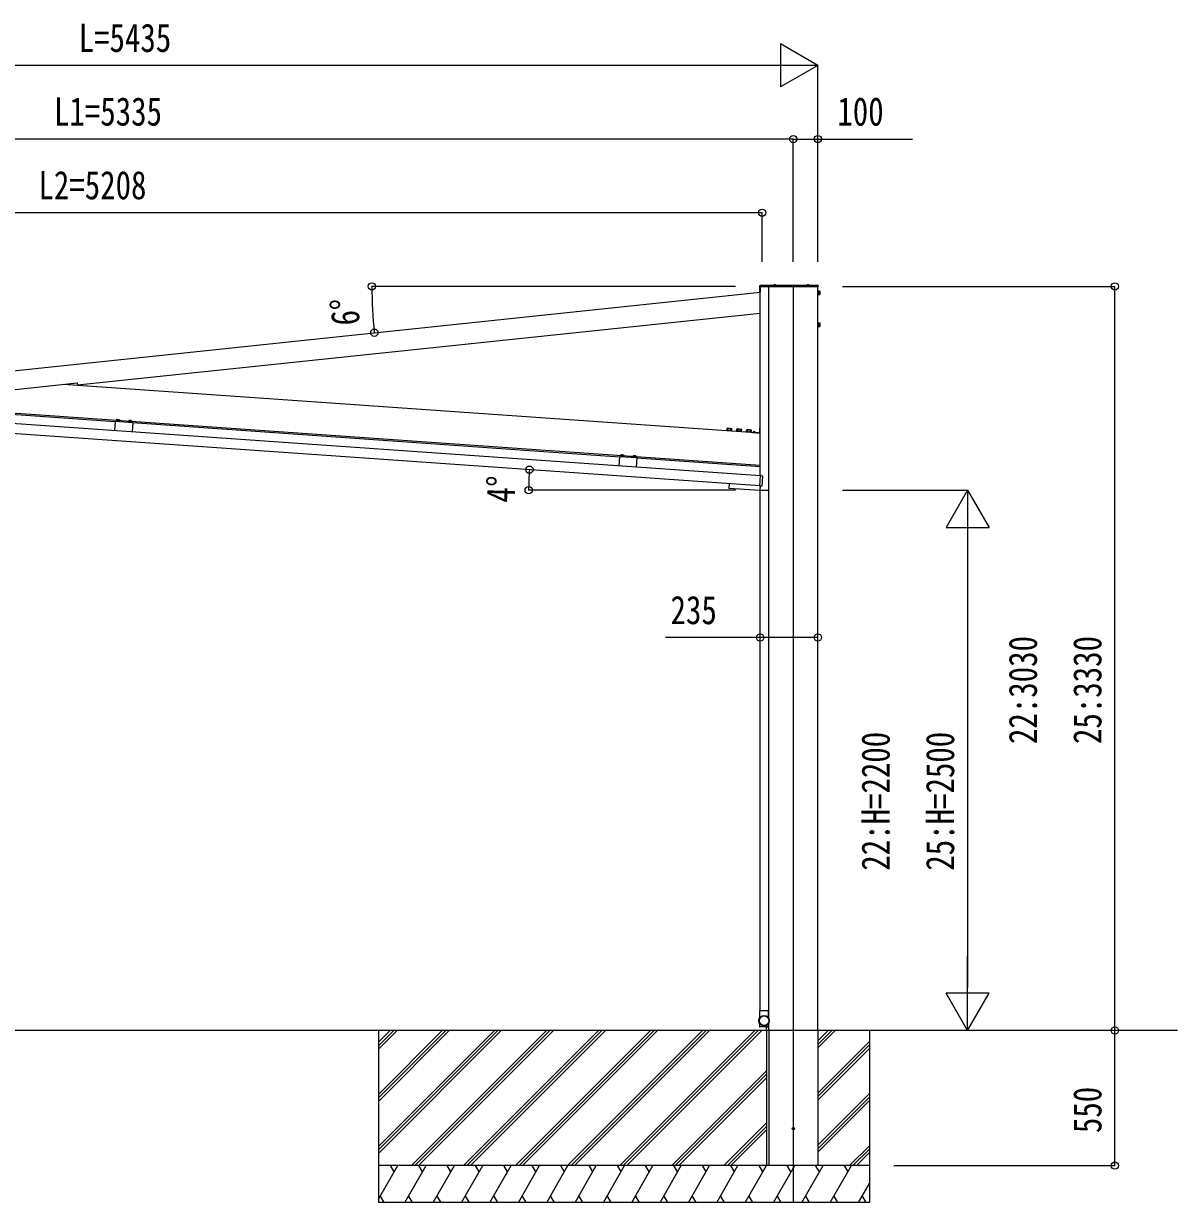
# Model space of a CAD drawing. Units: millimetres, scale not verified. Extents: x -14718 to 14718, y -10395 to 10395.
# Drawn here: x -2023 to 2678, y -5984 to -1184 of the extents above; entities that cross this region are included whole.
import ezdxf
from ezdxf.enums import TextEntityAlignment as Align

# ---------------------------------------------------------------- set-up
doc = ezdxf.new("R2010")
doc.units = ezdxf.units.MM
doc.header["$LTSCALE"] = 40
for name, color, linetype in [('0-3_YKK_12', 2, 'Continuous'), ('0-4_YKK_13', 4, 'Continuous'), ('0-5_YKK_A1', 4, 'Continuous'), ('0-6_YKK_D', 6, 'Continuous')]:
    doc.layers.add(name, color=color, linetype=linetype)
doc.styles.add('ＭＳ ゴシック', font='')
doc.styles.get('ＭＳ ゴシック').set_extended_font_data('MS Gothic')

msp = doc.modelspace()

# ---------------------------------------------------------------- linework, layer by layer
at = {"layer": '0-3_YKK_12'}
msp.add_line((1112.98, -2253.86), (1112.98, -5983.86), dxfattribs=at)
at = {"layer": '0-4_YKK_13'}
for p, q in [((974.98, -2253.36), (974.98, -2276.86)), ((1214.98, -2250.86), (977.48, -2250.86)), ((977.48, -2253.36), (977.48, -2276.86)), ((1214.98, -2253.36), (977.48, -2253.36)), ((977.48, -2253.86), (1214.98, -2253.86)), ((1032.08, -2250.32), (1032.08, -2250.12)), ((1043.34, -2250.86), (1032.63, -2250.86)), ((1033.29, -2250.29), (1033.2, -2250.53)), ((1041.92, -2249.76), (1034.04, -2249.76)), ((1035.61, -2247.54), (1036.84, -2250)), ((1037.98, -2250.61), (1036.84, -2250)), ((1037.98, -2250.61), (1039.13, -2250)), ((1040.35, -2247.54), (1039.13, -2250)), ((1042.67, -2250.29), (1042.76, -2250.53)), ((1043.23, -2250.86), (1042.88, -2250.86)), ((1043.88, -2250.32), (1043.88, -2250.12)), ((1167.08, -2250.32), (1167.08, -2250.12)), ((1178.34, -2250.86), (1167.63, -2250.86)), ((1168.29, -2250.29), (1168.2, -2250.53)), ((1176.92, -2249.76), (1169.04, -2249.76)), ((1170.61, -2247.54), (1171.84, -2250)), ((1172.98, -2250.61), (1171.84, -2250)), ((1172.98, -2250.61), (1174.13, -2250)), ((1175.35, -2247.54), (1174.13, -2250)), ((1177.67, -2250.29), (1177.76, -2250.53)), ((1178.23, -2250.86), (1177.88, -2250.86)), ((1178.88, -2250.32), (1178.88, -2250.12)), ((1214.98, -2250.86), (1214.98, -2253.86)), ((977.48, -2276.86), (974.98, -2276.86)), ((1214.58, -2272.31), (1216.18, -2272.31)), ((1216.18, -2286.41), (1214.58, -2286.41)), ((1216.18, -2271.86), (1221.1, -2271.86)), ((1216.18, -2271.86), (1216.18, -2286.87)), ((1216.18, -2275.61), (1221.1, -2275.61)), ((1216.18, -2283.12), (1221.1, -2283.12)), ((1216.18, -2286.87), (1221.1, -2286.87)), ((1221.68, -2272.86), (1221.1, -2271.86)), ((1221.68, -2285.86), (1221.1, -2286.87)), ((1221.68, -2272.86), (1221.68, -2285.86)), ((1214.58, -2402.31), (1216.18, -2402.31)), ((1216.18, -2416.41), (1214.58, -2416.41)), ((1216.18, -2401.86), (1221.1, -2401.86)), ((1216.18, -2401.86), (1216.18, -2416.87)), ((1216.18, -2405.61), (1221.1, -2405.61)), ((1216.18, -2413.12), (1221.1, -2413.12)), ((1216.18, -2416.87), (1221.1, -2416.87)), ((1221.68, -2402.86), (1221.1, -2401.86)), ((1221.68, -2415.86), (1221.1, -2416.87)), ((1221.68, -2402.86), (1221.68, -2415.86)), ((-1644, -2796.45), (-1644.25, -2800)), ((-1644.25, -2800), (-1632.73, -2800.81)), ((-1644.19, -2800.3), (-1644.17, -2800)), ((-1643.2, -2796.06), (-1644, -2796.45)), ((-1643.2, -2796.06), (-1633.22, -2796.76)), ((-1641.12, -2796.66), (-1641.37, -2800.2)), ((-1635.36, -2797.06), (-1635.61, -2800.6)), ((-1633.22, -2796.76), (-1632.48, -2797.26)), ((-1632.8, -2800.8), (-1632.82, -2801.1)), ((-1632.48, -2797.26), (-1632.73, -2800.81)), ((-1594.12, -2799.94), (-1594.37, -2803.49)), ((-1594.37, -2803.49), (-1582.85, -2804.29)), ((-1594.32, -2803.79), (-1594.29, -2803.49)), ((-1593.32, -2799.55), (-1594.12, -2799.94)), ((-1593.32, -2799.55), (-1583.34, -2800.25)), ((-1591.24, -2800.14), (-1591.49, -2803.69)), ((-1585.48, -2800.55), (-1585.73, -2804.09)), ((-1583.34, -2800.25), (-1582.6, -2800.75)), ((-1582.92, -2804.29), (-1582.94, -2804.59)), ((-1582.6, -2800.75), (-1582.85, -2804.29)), ((844.77, -2831.6), (843.4, -2832.27)), ((844.77, -2831.6), (861.72, -2832.79)), ((977.38, -2848.82), (977.38, -2830.82)), ((977.38, -2848.82), (977.38, -2830.82)), ((842.97, -2838.49), (843.4, -2832.27)), ((842.97, -2838.49), (862.55, -2839.86)), ((844.05, -2840.37), (844.18, -2838.58)), ((847.86, -2838.83), (848.3, -2832.61)), ((857.65, -2839.52), (858.09, -2833.29)), ((861.34, -2839.78), (861.21, -2841.57)), ((861.72, -2832.79), (862.98, -2833.64)), ((862.55, -2839.86), (862.98, -2833.64)), ((882.87, -2841.28), (883.3, -2835.06)), ((882.87, -2841.28), (902.45, -2842.65)), ((884.67, -2834.39), (883.3, -2835.06)), ((883.95, -2843.16), (884.08, -2841.37)), ((884.67, -2834.39), (901.63, -2835.58)), ((887.76, -2841.63), (888.2, -2835.4)), ((897.55, -2842.31), (897.99, -2836.08)), ((901.24, -2842.57), (901.11, -2844.36)), ((901.63, -2835.58), (902.89, -2836.43)), ((902.45, -2842.65), (902.89, -2836.43)), ((922.77, -2844.07), (923.21, -2837.85)), ((922.77, -2844.07), (942.35, -2845.44)), ((924.57, -2837.18), (923.21, -2837.85)), ((923.86, -2845.95), (923.98, -2844.16)), ((924.57, -2837.18), (941.53, -2838.37)), ((927.67, -2844.42), (928.1, -2838.19)), ((937.46, -2845.1), (937.89, -2838.87)), ((941.14, -2845.36), (941.01, -2847.15)), ((941.53, -2838.37), (942.79, -2839.22)), ((942.35, -2845.44), (942.79, -2839.22)), ((975.24, -2850.81), (947.31, -2848.86)), ((950.23, -2846.55), (950.19, -2847.06)), ((950.19, -2847.06), (957.68, -2847.58)), ((952.03, -2845.17), (952.8, -2847.09)), ((952.8, -2847.09), (953.08, -2847.26)), ((955.09, -2847.25), (954.79, -2847.38)), ((956.12, -2845.46), (955.09, -2847.25)), ((410.11, -2940.09), (409.86, -2943.64)), ((409.86, -2943.64), (421.38, -2944.44)), ((409.91, -2943.94), (409.93, -2943.64)), ((410.91, -2939.7), (410.11, -2940.09)), ((410.91, -2939.7), (420.88, -2940.4)), ((412.98, -2940.29), (412.74, -2943.84)), ((418.74, -2940.7), (418.5, -2944.24)), ((420.88, -2940.4), (421.62, -2940.9)), ((421.3, -2944.44), (421.28, -2944.74)), ((421.62, -2940.9), (421.38, -2944.44)), ((459.98, -2943.58), (459.74, -2947.12)), ((459.74, -2947.12), (471.25, -2947.93)), ((459.79, -2947.43), (459.81, -2947.13)), ((460.79, -2943.19), (459.98, -2943.58)), ((460.79, -2943.19), (470.76, -2943.89)), ((462.86, -2943.78), (462.62, -2947.33)), ((468.62, -2944.18), (468.37, -2947.73)), ((470.76, -2943.89), (471.5, -2944.39)), ((471.18, -2947.92), (471.16, -2948.22)), ((471.5, -2944.39), (471.25, -2947.93)), ((852.3, -3057.08), (851.01, -3075.53)), ((976.7, -3067.18), (979.68, -3024.51)), ((976.7, -3067.18), (978.26, -3067.29)), ((978.38, -3067.39), (977.2, -3084.35)), ((977.9, -3067.26), (977.9, -3067.26)), ((984.37, -3067.83), (978.49, -3067.42)), ((981.25, -3024.62), (979.68, -3024.51)), ((981.49, -3024.52), (987.37, -3024.93)), ((987.84, -3025.47), (984.91, -3067.37)), ((976.13, -3085.28), (851.93, -3076.6)), ((975.83, -5204.16), (975.58, -5233.01)), ((1011.84, -5203.86), (976.13, -5203.86)), ((1012.39, -5233.01), (1012.14, -5204.16)), ((975.58, -5254.72), (975.7, -5268.57)), ((1011.97, -5268.86), (976, -5268.86)), ((1012.27, -5268.57), (1012.39, -5254.72))]:
    msp.add_line(p, q, dxfattribs=at)
for points in [[(1212.98, -2287.86), (1212.98, -2270.86), (1214.58, -2270.86), (1214.58, -2287.86)], [(1212.98, -2417.86), (1212.98, -2400.86), (1214.58, -2400.86), (1214.58, -2417.86)], [(863.49, -2843.34), (841.55, -2841.8), (841.66, -2840.21), (863.6, -2841.74)], [(903.39, -2846.13), (881.45, -2844.59), (881.56, -2843), (903.51, -2844.53)], [(943.3, -2848.92), (921.35, -2847.38), (921.46, -2845.79), (943.41, -2847.32)]]:
    msp.add_lwpolyline(points, close=True, dxfattribs=at)
for points in [[(-1641.25, -2796.2), (-1640.27, -2798.63), (-1638.44, -2799.77)], [(-1635.16, -2796.62), (-1636.48, -2798.89), (-1638.44, -2799.77)], [(-1591.37, -2799.68), (-1590.39, -2802.12), (-1588.56, -2803.26)], [(-1585.29, -2800.11), (-1586.6, -2802.38), (-1588.56, -2803.26)], [(947.31, -2848.86), (947.29, -2849.2), (977.98, -2851.34), (977.98, -2830.82), (977.38, -2830.82)], [(977.38, -2830.82), (975.38, -2830.82), (975.38, -2848.82)], [(975.24, -2850.81), (947.31, -2848.86), (947.45, -2846.87), (975.38, -2848.82)], [(950.23, -2846.55), (957.71, -2847.07), (957.68, -2847.58)], [(412.85, -2939.83), (413.84, -2942.27), (415.66, -2943.41)], [(418.94, -2940.26), (417.63, -2942.53), (415.66, -2943.41)], [(462.73, -2943.32), (463.71, -2945.75), (465.54, -2946.89)], [(468.82, -2943.75), (467.51, -2946.02), (465.54, -2946.89)]]:
    msp.add_lwpolyline(points, dxfattribs=at)
for radius in [21.37, 21, 19.35]:
    msp.add_circle((993.98, -5243.86), radius, dxfattribs=at)
for centre, radius, start, end in [((977.48, -2253.36), 2.5, 90, 180), ((1032.63, -2250.12), 0.55, 138.43917, 180), ((1032.63, -2250.32), 0.545, 180, 270), ((1037.98, -2254.86), 7.7, 41.56083, 138.43917), ((1032.73, -2250.36), 0.5, 270, 340), ((1034.04, -2250.56), 0.8, 90, 160), ((1041.92, -2250.56), 0.8, 20, 90), ((1043.23, -2250.36), 0.5, 200, 270), ((1043.34, -2250.32), 0.545, 270, 0), ((1043.33, -2250.12), 0.55, 0, 41.56083), ((1167.63, -2250.12), 0.55, 138.43917, 180), ((1167.63, -2250.32), 0.545, 180, 270), ((1172.98, -2254.86), 7.7, 41.56083, 138.43917), ((1167.73, -2250.36), 0.5, 270, 340), ((1169.04, -2250.56), 0.8, 90, 160), ((1176.92, -2250.56), 0.8, 20, 90), ((1178.23, -2250.36), 0.5, 200, 270), ((1178.34, -2250.32), 0.545, 270, 0), ((1178.33, -2250.12), 0.55, 0, 41.56083), ((1218.36, -2273.73), 3.32, 325.61575, 34.38425), ((1209.26, -2279.36), 12.42, 342.41205, 17.58795), ((1218.36, -2284.99), 3.32, 325.61575, 34.38425), ((1218.36, -2403.73), 3.32, 325.61575, 34.38425), ((1209.26, -2409.36), 12.42, 342.41205, 17.58795), ((1218.36, -2414.99), 3.32, 325.61575, 34.38425), ((-1642.71, -2798.66), 2.56, 51.61708, 120.38292), ((-1638.87, -2805.94), 9.55, 68.41276, 103.58724), ((-1634.07, -2799.26), 2.56, 51.61708, 120.38292), ((-1592.83, -2802.15), 2.56, 51.61708, 120.38292), ((-1589, -2809.43), 9.55, 68.41276, 103.58724), ((-1584.19, -2802.75), 2.56, 51.61708, 120.38292), ((845.6, -2836.02), 4.34, 51.61575, 120.38425), ((852.11, -2848.4), 16.24, 68.41205, 103.58795), ((860.28, -2837.04), 4.34, 51.61575, 120.38425), ((885.5, -2838.81), 4.34, 51.61575, 120.38425), ((892.01, -2851.19), 16.24, 68.41205, 103.58795), ((900.19, -2839.83), 4.34, 51.61575, 120.38425), ((925.4, -2841.6), 4.34, 51.61575, 120.38425), ((931.92, -2853.98), 16.24, 68.41205, 103.58795), ((940.09, -2842.62), 4.34, 51.61575, 120.38425), ((953.79, -2849.34), 4.53, 30.06671, 141.93329), ((975.38, -2848.82), 2, 266, 0), ((975.38, -2848.82), 2, 266, 0), ((411.4, -2942.3), 2.56, 51.61708, 120.38292), ((415.23, -2949.58), 9.55, 68.41276, 103.58724), ((420.04, -2942.9), 2.56, 51.61708, 120.38292), ((461.28, -2945.78), 2.56, 51.61708, 120.38292), ((465.11, -2953.07), 9.55, 68.41276, 103.58724), ((469.92, -2946.39), 2.56, 51.61708, 120.38292), ((852, -3075.6), 1, 176, 266), ((976.2, -3084.29), 1, 266, 356), ((976.13, -5204.16), 0.3, 90, 179.5), ((1011.84, -5204.16), 0.3, 0.5, 90), ((976, -5268.56), 0.3, 180.5, 270), ((1011.97, -5268.56), 0.3, 270, 359.5)]:
    msp.add_arc(centre, radius, start, end, dxfattribs=at)
for centre, major_axis, ratio, start_param, end_param in [((978.51, -3067.12), (-0.021, -0.3), 0.998135, 5.3963184, 6.2831853), ((981.47, -3024.82), (-0.021, -0.3), 0.998135, 3.1415927, 4.0284596), ((984.41, -3067.33), (0.329, -0.379), 0.99628, 5.4996506, 7.06672), ((987.34, -3025.43), (0.379, 0.329), 0.99628, 5.4996506, 7.06672)]:
    msp.add_ellipse(centre, major_axis=major_axis, ratio=ratio, start_param=start_param, end_param=end_param, dxfattribs=at)
at = {"layer": '0-5_YKK_A1'}
for p, q in [((977.98, -3025.77), (977.98, -2253.86)), ((1012.98, -5234.08), (1012.98, -2253.86)), ((1212.98, -5283.86), (1212.98, -2253.86)), ((-2289.91, -2620.67), (977.98, -2277.2)), ((979.59, -3025.88), (-4212.58, -2662.81)), ((977.98, -2983.66), (-3810.32, -2648.83)), ((-1649.33, -2804.96), (-3632.61, -2666.27)), ((977.98, -2851.34), (-1859.93, -2652.9)), ((976.8, -3065.78), (-4215.37, -2702.71)), ((-1649.16, -2802.46), (-1651.91, -2841.87)), ((-1649.16, -2802.46), (-1578.33, -2807.42)), ((-1578.33, -2807.42), (-1581.08, -2846.82)), ((404.77, -2948.59), (-1578.5, -2809.91)), ((404.95, -2946.1), (402.19, -2985.5)), ((404.95, -2946.1), (475.77, -2951.05)), ((475.77, -2951.05), (473.02, -2990.46)), ((977.63, -2988.65), (475.6, -2953.55)), ((977.63, -2988.65), (977.98, -2983.66)), ((977.98, -5203.86), (977.98, -3073.12)), ((977.98, -3083.86), (1012.98, -3083.86)), ((1012.98, -5270.86), (1003.98, -5270.86)), ((1003.98, -5283.86), (1003.98, -5270.86)), ((1012.98, -5283.86), (1012.98, -5253.64)), ((2677.98, -5283.86), (-4222.02, -5283.86)), ((-577.02, -5283.86), (-577.02, -5983.86)), ((-90.65, -5283.86), (-577.02, -5770.23)), ((-302.78, -5283.86), (-577.02, -5558.1)), ((-514.91, -5283.86), (-577.02, -5345.97)), ((-104.79, -5283.86), (-577.02, -5756.09)), ((-76.51, -5283.86), (-577.02, -5784.37)), ((-316.92, -5283.86), (-577.02, -5543.96)), ((-288.64, -5283.86), (-577.02, -5572.24)), ((-529.06, -5283.86), (-577.02, -5331.82)), ((-500.77, -5283.86), (-577.02, -5360.11)), ((107.34, -5283.86), (-442.66, -5833.86)), ((121.48, -5283.86), (-428.52, -5833.86)), ((135.62, -5283.86), (-414.38, -5833.86)), ((319.47, -5283.86), (-230.53, -5833.86)), ((333.61, -5283.86), (-216.39, -5833.86)), ((347.76, -5283.86), (-202.24, -5833.86)), ((531.6, -5283.86), (-18.4, -5833.86)), ((545.75, -5283.86), (-4.25, -5833.86)), ((559.89, -5283.86), (9.89, -5833.86)), ((743.74, -5283.86), (193.74, -5833.86)), ((757.88, -5283.86), (207.88, -5833.86)), ((772.02, -5283.86), (222.02, -5833.86)), ((955.87, -5283.86), (405.87, -5833.86)), ((970.01, -5283.86), (420.01, -5833.86)), ((984.15, -5283.86), (434.15, -5833.86)), ((1003.98, -5283.86), (1003.98, -5833.86)), ((1012.98, -5283.86), (1012.98, -5833.86)), ((1212.98, -5283.86), (1212.98, -5833.86)), ((1269.82, -5283.86), (1212.98, -5340.7)), ((1255.68, -5283.86), (1212.98, -5326.56)), ((1283.96, -5283.86), (1212.98, -5354.84)), ((1422.98, -5283.86), (1422.98, -5983.86)), ((1422.98, -5328.69), (1212.98, -5538.69)), ((1422.98, -5342.83), (1212.98, -5552.83)), ((1422.98, -5356.98), (1212.98, -5566.98)), ((1003.98, -5447.88), (618, -5833.86)), ((1003.98, -5462.02), (632.14, -5833.86)), ((1003.98, -5476.17), (646.28, -5833.86)), ((1422.98, -5540.82), (1212.98, -5750.82)), ((1422.98, -5554.97), (1212.98, -5764.97)), ((1422.98, -5569.11), (1212.98, -5779.11)), ((1003.98, -5660.01), (830.13, -5833.86)), ((1003.98, -5674.15), (844.27, -5833.86)), ((1003.98, -5688.3), (858.42, -5833.86)), ((1422.98, -5752.96), (1342.08, -5833.86)), ((1422.98, -5767.1), (1356.22, -5833.86)), ((1422.98, -5781.24), (1370.36, -5833.86)), ((1422.98, -5833.86), (-577.02, -5833.86)), ((-577.02, -5970.8), (-497.96, -5833.86)), ((-512.96, -5859.85), (-527.96, -5833.86)), ((-469.09, -5983.86), (-382.49, -5833.86)), ((-397.49, -5859.84), (-412.49, -5833.86)), ((-353.62, -5983.86), (-267.02, -5833.86)), ((-282.02, -5859.85), (-297.02, -5833.86)), ((-238.15, -5983.86), (-151.55, -5833.86)), ((-166.55, -5859.84), (-181.55, -5833.86)), ((-122.68, -5983.86), (-36.08, -5833.86)), ((-51.08, -5859.84), (-66.08, -5833.86)), ((-7.21, -5983.86), (79.39, -5833.86)), ((64.39, -5859.84), (49.39, -5833.86)), ((108.26, -5983.86), (194.86, -5833.86)), ((164.86, -5833.86), (179.86, -5859.84)), ((223.73, -5983.86), (310.33, -5833.86)), ((280.33, -5833.86), (295.33, -5859.84)), ((339.2, -5983.86), (425.8, -5833.86)), ((395.8, -5833.86), (410.8, -5859.84)), ((454.67, -5983.86), (541.27, -5833.86)), ((526.27, -5859.84), (511.27, -5833.86)), ((570.14, -5983.86), (656.74, -5833.86)), ((641.74, -5859.84), (626.74, -5833.86)), ((685.61, -5983.86), (772.21, -5833.86)), ((742.21, -5833.86), (757.21, -5859.84)), ((801.08, -5983.86), (887.68, -5833.86)), ((857.68, -5833.86), (872.68, -5859.84)), ((916.55, -5983.86), (1003.15, -5833.86)), ((973.15, -5833.86), (988.15, -5859.84)), ((1212.98, -5833.86), (1003.98, -5833.86)), ((1032.02, -5983.86), (1118.62, -5833.86)), ((1103.62, -5859.84), (1088.62, -5833.86)), ((1147.49, -5983.86), (1234.09, -5833.86)), ((1219.09, -5859.84), (1204.09, -5833.86)), ((1262.96, -5983.86), (1349.56, -5833.86)), ((1319.56, -5833.86), (1334.56, -5859.84)), ((1378.43, -5983.86), (1422.98, -5906.7)), ((1422.98, -5983.86), (-577.02, -5983.86)), ((-569.56, -5957.88), (-554.56, -5983.86)), ((-454.09, -5957.88), (-439.09, -5983.86)), ((-338.62, -5957.88), (-323.62, -5983.86)), ((-223.15, -5957.88), (-208.15, -5983.86)), ((-107.68, -5957.88), (-92.68, -5983.86)), ((7.79, -5957.88), (22.79, -5983.86)), ((123.26, -5957.88), (138.26, -5983.86)), ((238.73, -5957.88), (253.73, -5983.86)), ((354.2, -5957.88), (369.2, -5983.86)), ((469.67, -5957.88), (484.67, -5983.86)), ((585.14, -5957.88), (600.14, -5983.86)), ((700.61, -5957.88), (715.61, -5983.86)), ((816.08, -5957.88), (831.08, -5983.86)), ((931.55, -5957.88), (946.55, -5983.86)), ((1047.02, -5957.88), (1062.02, -5983.86)), ((1162.49, -5957.88), (1177.49, -5983.86)), ((1277.96, -5957.88), (1292.96, -5983.86)), ((1393.43, -5957.88), (1408.43, -5983.86))]:
    msp.add_line(p, q, dxfattribs=at)
msp.add_lwpolyline([(-2146.29, -2682.99), (-1804.49, -2647.07), (-1803.65, -2655.03), (977.98, -2362.66)], dxfattribs=at)
msp.add_circle((1112.98, -5683.86), 4.5, dxfattribs=at)
at = {"layer": '0-6_YKK_D'}
for p, q in [((1212.98, -1353.86), (1061.43, -1266.36)), ((1061.43, -1266.36), (1061.43, -1441.36)), ((1037.98, -1353.86), (-4047.02, -1353.86)), ((1212.98, -1353.86), (909.87, -1353.86)), ((1212.98, -1353.86), (1061.43, -1441.36)), ((1212.98, -2153.86), (1212.98, -1352.86)), ((1112.98, -1653.86), (-4222.02, -1653.86)), ((1112.98, -2153.86), (1112.98, -1652.86)), ((1112.98, -2153.86), (1112.98, -1652.86)), ((1212.98, -2153.86), (1212.98, -1652.86)), ((986.23, -1953.86), (-4222.02, -1953.86)), ((986.23, -2153.86), (986.23, -1952.86)), ((876.98, -2253.86), (-604.78, -2253.86)), ((1312.98, -2253.86), (2423.98, -2253.86)), ((2422.98, -5283.86), (2422.98, -2253.86)), ((876.98, -3083.86), (33.82, -3083.86)), ((1312.98, -3083.86), (1823.98, -3083.86)), ((1822.98, -3083.86), (1735.48, -3235.42)), ((1822.98, -3083.86), (1910.48, -3235.42)), ((1822.98, -3083.86), (1822.98, -3386.97)), ((1735.48, -3235.42), (1910.48, -3235.42)), ((1822.98, -3258.86), (1822.98, -5108.86)), ((1822.98, -5283.86), (1822.98, -4980.75)), ((1822.98, -5283.86), (1735.48, -5132.31)), ((1910.48, -5132.31), (1735.48, -5132.31)), ((1822.98, -5283.86), (1910.48, -5132.31)), ((2422.98, -5833.86), (2422.98, -5283.86)), ((1522.98, -5833.86), (2423.98, -5833.86))]:
    msp.add_line(p, q, dxfattribs=at)
for points in [[(1112.98, -1653.86), (1212.98, -1653.86), (1598.08, -1653.86)], [(1212.98, -3683.86), (977.98, -3683.86), (592.88, -3683.86)]]:
    msp.add_lwpolyline(points, dxfattribs=at)
for centre in [(1112.98, -1653.86), (1112.98, -1653.86), (1212.98, -1653.86), (986.23, -1953.86), (-603.78, -2253.86), (2422.98, -2253.86), (-593.89, -2442.41), (37.74, -3000.12), (34.82, -3083.86), (977.98, -3683.86), (1212.98, -3683.86), (2422.98, -5283.86), (2422.98, -5283.86), (2422.98, -5833.86)]:
    msp.add_circle(centre, 14.88, dxfattribs=at)
for centre, radius, start, end in [((1199.98, -2253.86), 1803.76, 180, 186), ((1235.37, -3083.86), 1200.55, 176, 180)]:
    msp.add_arc(centre, radius, start, end, dxfattribs=at)

# ---------------------------------------------------------------- texts
at = {"layer": '0-6_YKK_D', "style": 'ＭＳ ゴシック', "width": 0.8}
for s, p in [('L=5435', (-1798.52, -1333.86)), ('L1=5335', (-1898.92, -1633.86)), ('100', (1292.48, -1633.86)), ('L2=5208', (-1962.29, -1933.86)), ('235', (612.88, -3663.86))]:
    msp.add_text(s, height=115.5, dxfattribs=at).set_placement(p, align=Align.BOTTOM_LEFT)
for s, rotation, p in [('6°', 92, (-619.44, -2409.85)), ('4°', 88.165, (12.48, -3137.14)), ('22:3030', 90, (2140.48, -4117.46)), ('25:3330', 90, (2402.98, -4117.46)), ('22:H=2200', 90, (1540.48, -4633.26)), ('25:H=2500', 90, (1802.98, -4633.26)), ('550', 90, (2402.98, -5701.66))]:
    msp.add_text(s, height=115.5, rotation=rotation, dxfattribs=at).set_placement(p, align=Align.BOTTOM_LEFT)

doc.saveas('drawing.dxf')
